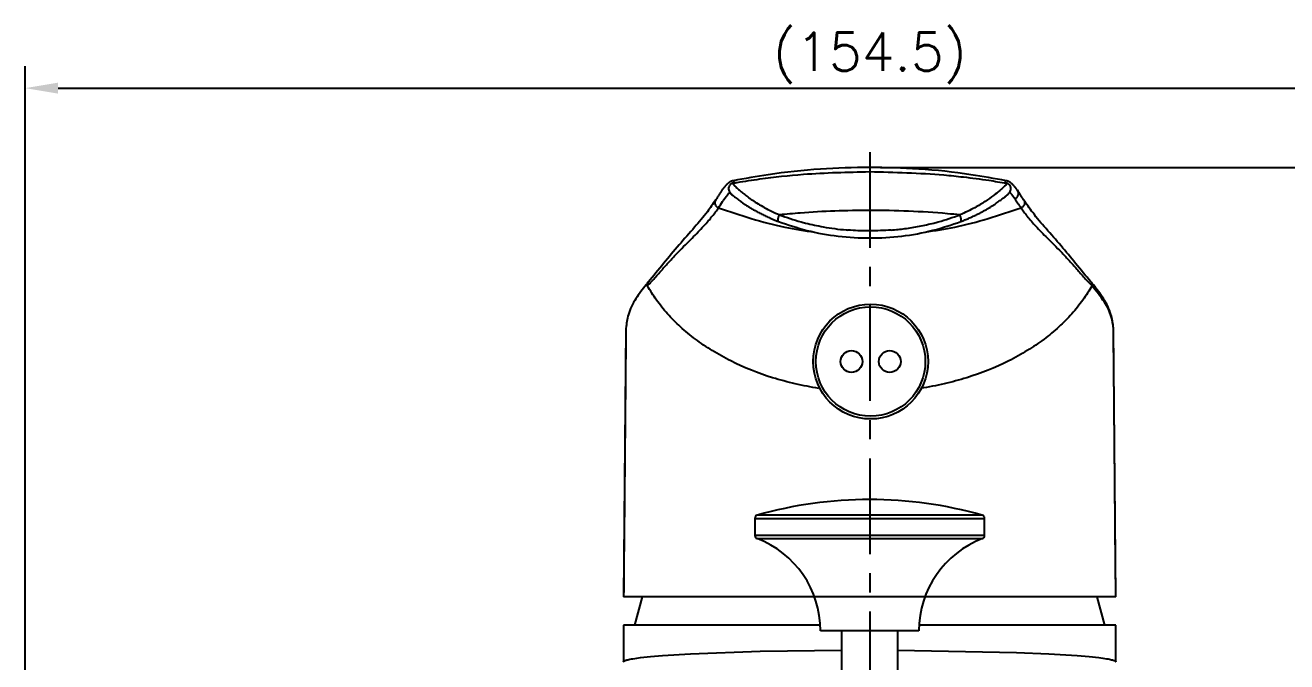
# Model space of a CAD drawing. Extents: x 10556 to 11150, y -5808 to -5388.
# Drawn here: x 10874.4 to 10989.7, y -5626.5 to -5568.3 of the extents above; entities that cross this region are included whole.
import ezdxf

# ---------------------------------------------------------------- set-up
doc = ezdxf.new("R2010")
doc.units = 0
doc.header["$LTSCALE"] = 7
doc.header["$MEASUREMENT"] = 0
doc.linetypes.add('CENTER', pattern=[2, 1.25, -0.25, 0.25, -0.25])
doc.layers.get('0').update_dxf_attribs({"color": 2, "linetype": 'CONTINUOUS'})
for name, color, linetype in [('CL', 1, 'CENTER'), ('D', 2, 'CONTINUOUS'), ('DIM', 2, 'CONTINUOUS'), ('DWG', 7, 'CONTINUOUS'), ('Make2D 표시선', 7, 'CONTINUOUS'), ('Make2D 표시선 - Tangent', 7, 'CONTINUOUS')]:
    doc.layers.add(name, color=color, linetype=linetype)
doc.styles.add('GHS', font='ROMANS.shx', dxfattribs={"bigfont": 'GHS.shx'})

msp = doc.modelspace()

# ---------------------------------------------------------------- linework, layer by layer
at = {"color": 7, "linetype": 'Continuous'}
for p, q in [((10938.83318, -5582.8657), (10938.83285, -5582.86603)), ((10939.11319, -5582.50961), (10939.10814, -5582.51057)), ((10964.07869, -5582.51069), (10964.07121, -5582.50929)), ((10964.35405, -5582.86668), (10964.35237, -5582.86499)), ((10965.10567, -5583.38318), (10965.10546, -5583.38289)), ((10937.5247, -5584.23874), (10937.5096, -5584.26223)), ((10965.66421, -5584.24324), (10965.66501, -5584.2444)), ((10943.26139, -5586.23793), (10943.25986, -5586.23738)), ((10959.92537, -5586.23807), (10959.92691, -5586.23744)), ((10931.35977, -5591.76006), (10931.36411, -5591.75505)), ((10971.81902, -5591.7517), (10971.82357, -5591.75678)), ((10929.30707, -5596.03359), (10929.09327, -5620.53229)), ((10929.30714, -5596.00251), (10929.30707, -5596.03359)), ((10929.30717, -5595.9987), (10929.30714, -5596.00251)), ((10973.87941, -5596.00249), (10973.87939, -5595.99975)), ((10973.87948, -5596.03359), (10973.87941, -5596.00249)), ((10974.09327, -5620.53229), (10973.87948, -5596.03359))]:
    msp.add_line(p, q, dxfattribs=at)
at = {"color": 2}
for p, q in [((10941.09392, -5613.36574), (10951.59327, -5613.36559)), ((10951.59327, -5613.07724), (10941.31355, -5613.07724)), ((10961.873, -5613.07724), (10951.59327, -5613.07724)), ((10951.59327, -5613.36574), (10962.09263, -5613.36574)), ((10951.59327, -5614.93084), (10941.09392, -5614.93084)), ((10941.28895, -5615.21116), (10951.59327, -5615.21116)), ((10962.09263, -5614.93084), (10951.59327, -5614.93102)), ((10951.59327, -5615.21116), (10961.8976, -5615.21116))]:
    msp.add_line(p, q, dxfattribs=at)
at = {"color": 7, "linetype": 'Continuous'}
for points in [[(10939.09724, -5582.7266), (10939.48658, -5582.66003), (10941.55851, -5582.34491), (10945.53171, -5581.91564), (10951.59327, -5581.67434)], [(10951.59327, -5581.28489), (10947.09627, -5581.44203), (10942.31513, -5581.95798), (10939.10762, -5582.51052)], [(10964.07904, -5582.51054), (10960.85252, -5581.95522), (10956.08003, -5581.44132), (10951.59327, -5581.28489)], [(10951.59327, -5581.67434), (10958.37998, -5581.97746), (10960.16133, -5582.16035), (10962.48464, -5582.46732), (10964.08906, -5582.72655)], [(10938.55285, -5582.82288), (10938.52491, -5582.84985), (10938.49629, -5582.87843), (10938.46689, -5582.90876), (10938.43659, -5582.94098), (10938.40526, -5582.97527), (10938.37283, -5583.01174), (10938.33922, -5583.05052), (10938.30417, -5583.09196), (10938.26754, -5583.13641), (10938.22942, -5583.18396), (10938.18988, -5583.23473), (10938.14901, -5583.28887), (10938.10689, -5583.34654), (10938.06373, -5583.40777), (10938.02032, -5583.4715), (10937.97661, -5583.53751), (10937.93231, -5583.6059), (10937.88713, -5583.67678), (10937.84064, -5583.75037), (10937.79244, -5583.82695), (10937.74211, -5583.90664), (10937.68905, -5583.98985), (10937.63255, -5584.0771), (10937.57186, -5584.1689), (10937.5247, -5584.23874)], [(10938.68869, -5582.70624), (10938.66141, -5582.7276), (10938.63435, -5582.74986), (10938.60734, -5582.77308), (10938.58025, -5582.79736), (10938.55285, -5582.82288)], [(10938.73837, -5582.99774), (10938.7108, -5583.06372), (10938.68488, -5583.27031), (10938.73072, -5583.45072), (10938.80126, -5583.57134), (10938.87546, -5583.65976), (10938.95605, -5583.73977), (10939.04925, -5583.82326), (10939.15981, -5583.91626), (10939.28988, -5584.02104), (10939.44157, -5584.13882), (10939.61543, -5584.26891), (10939.81139, -5584.41043), (10940.0298, -5584.56233), (10940.27048, -5584.72275), (10940.53295, -5584.88966), (10940.81764, -5585.06197), (10941.12521, -5585.23868), (10941.45585, -5585.41862), (10941.8095, -5585.60043), (10942.18658, -5585.78273), (10942.58806, -5585.96395), (10943.01483, -5586.14203), (10943.25986, -5586.23739)], [(10939.11319, -5582.50961), (10939.07733, -5582.51669), (10939.04601, -5582.52407), (10939.01763, -5582.53183), (10938.9913, -5582.54002), (10938.96616, -5582.54876), (10938.9416, -5582.55822), (10938.91707, -5582.56861), (10938.89183, -5582.58025), (10938.86431, -5582.59404), (10938.8327, -5582.61113), (10938.80215, -5582.62889), (10938.77274, -5582.64718), (10938.74418, -5582.66611), (10938.71624, -5582.68576), (10938.68869, -5582.70624)], [(10938.72655, -5583.6256), (10938.79897, -5583.56838)], [(10938.83322, -5582.86574), (10938.82092, -5582.87854), (10938.73837, -5582.99774)], [(10938.88755, -5582.80787), (10938.88991, -5582.80461), (10938.88254, -5582.81321), (10938.87233, -5582.82446), (10938.8584, -5582.83926), (10938.84104, -5582.8572), (10938.83238, -5582.86598)], [(10938.84424, -5582.85501), (10938.83324, -5582.86576)], [(10939.09723, -5582.72653), (10938.99948, -5582.75497), (10938.92202, -5582.79463), (10938.84424, -5582.85501)], [(10939.09717, -5582.72661), (10939.08895, -5582.76451), (10939.12457, -5582.83251), (10939.2069, -5582.9335), (10939.33933, -5583.06895), (10939.52406, -5583.24111), (10939.76761, -5583.45309), (10940.07491, -5583.70355), (10940.44508, -5583.98512), (10940.87964, -5584.28911), (10941.38171, -5584.60933), (10941.95438, -5584.94443), (10942.60571, -5585.28868), (10943.34362, -5585.62807)], [(10939.09723, -5582.72653), (10939.20994, -5582.53844), (10939.11343, -5582.51535)], [(10964.08908, -5582.72649), (10964.06413, -5582.8328), (10963.85334, -5583.0703), (10963.48171, -5583.40425), (10962.92196, -5583.85181), (10962.15719, -5584.39608), (10961.20889, -5584.96764), (10959.84273, -5585.62802)], [(10959.92676, -5586.23731), (10960.10944, -5586.16669), (10960.46713, -5586.0203), (10960.8079, -5585.871), (10961.13203, -5585.72013), (10961.43981, -5585.56883), (10961.73162, -5585.41799), (10962.00755, -5585.26846), (10962.26741, -5585.12112), (10962.51111, -5584.97675), (10962.73882, -5584.83608), (10962.95091, -5584.6997), (10963.14763, -5584.56827), (10963.32911, -5584.4427), (10963.49568, -5584.32373), (10963.64779, -5584.21186), (10963.78588, -5584.10724), (10963.90984, -5584.01035), (10964.02024, -5583.92134), (10964.11958, -5583.83827), (10964.2067, -5583.76154), (10964.2814, -5583.69037), (10964.3458, -5583.62085), (10964.40905, -5583.53643), (10964.47085, -5583.41269), (10964.50292, -5583.23673), (10964.46328, -5583.03122), (10964.35237, -5582.865)], [(10964.07087, -5582.51529), (10963.97722, -5582.53582), (10964.08923, -5582.72647)], [(10964.42551, -5582.65429), (10964.41742, -5582.64898), (10964.3929, -5582.63351), (10964.36783, -5582.61864), (10964.34201, -5582.60431), (10964.31523, -5582.59048), (10964.28773, -5582.57733), (10964.26005, -5582.56514), (10964.23173, -5582.55374), (10964.20223, -5582.54296), (10964.17449, -5582.53383), (10964.14871, -5582.52631), (10964.12276, -5582.5197), (10964.09542, -5582.51375), (10964.07121, -5582.50929)], [(10964.15186, -5582.74224), (10964.08908, -5582.72649)], [(10964.35238, -5582.86499), (10964.29527, -5582.81571), (10964.21557, -5582.76767), (10964.16208, -5582.74565), (10964.15186, -5582.74224)], [(10964.35399, -5582.86675), (10964.34286, -5582.85528), (10964.32421, -5582.83591), (10964.31029, -5582.82095), (10964.30156, -5582.8111), (10964.30149, -5582.81109)], [(10964.38984, -5583.56466), (10964.46787, -5583.6336), (10964.86054, -5584.14221)], [(10964.43357, -5582.65967), (10964.42551, -5582.65429)], [(10964.63563, -5582.82506), (10964.62816, -5582.81798), (10964.60576, -5582.79717), (10964.58326, -5582.77689), (10964.56049, -5582.75705), (10964.53736, -5582.7376), (10964.51375, -5582.71852), (10964.48964, -5582.69984), (10964.4656, -5582.68205), (10964.4416, -5582.66513), (10964.43357, -5582.65967)], [(10965.10546, -5583.38289), (10965.08788, -5583.35822), (10965.05673, -5583.31532), (10965.02643, -5583.27452), (10964.99694, -5583.23569), (10964.96827, -5583.19872), (10964.9404, -5583.1635), (10964.91331, -5583.12995), (10964.88698, -5583.09795), (10964.86138, -5583.06743), (10964.83647, -5583.03828), (10964.8121, -5583.01026), (10964.78815, -5582.98328), (10964.76459, -5582.95725), (10964.74135, -5582.93211), (10964.71839, -5582.90781), (10964.69564, -5582.8843), (10964.67306, -5582.86152), (10964.65057, -5582.83942), (10964.63563, -5582.82506)], [(10964.86054, -5584.14221), (10964.93852, -5584.10723), (10964.99102, -5584.07367), (10965.06434, -5584.00821), (10965.11449, -5583.94394), (10965.14991, -5583.88044), (10965.18926, -5583.75523), (10965.19527, -5583.63225), (10965.17092, -5583.51173), (10965.11339, -5583.39443), (10965.10567, -5583.38318)], [(10965.66457, -5584.24286), (10965.4825, -5583.96627), (10965.29259, -5583.6654), (10965.10565, -5583.38319)], [(10937.50998, -5584.2621), (10936.74971, -5585.33829), (10935.58505, -5586.74909), (10934.16595, -5588.37257), (10932.74597, -5590.08165), (10931.35946, -5591.76013)], [(10937.45778, -5584.37872), (10937.43841, -5584.49067), (10937.4465, -5584.61129), (10937.48685, -5584.73358), (10937.52161, -5584.79533), (10937.5713, -5584.85764), (10937.60349, -5584.88906), (10937.64175, -5584.9207), (10937.68942, -5584.95267), (10937.75959, -5584.98555)], [(10937.5096, -5584.26223), (10937.45983, -5584.37201), (10937.45778, -5584.37872)], [(10937.75959, -5584.98555), (10938.14062, -5584.41783), (10938.45458, -5583.95796), (10938.72655, -5583.6256)], [(10964.86054, -5584.14221), (10965.11162, -5584.52532), (10965.42736, -5584.98556)], [(10965.66501, -5584.2444), (10965.69345, -5584.2911), (10965.73169, -5584.38786), (10965.74837, -5584.49071), (10965.74323, -5584.595), (10965.71601, -5584.69609), (10965.66717, -5584.78949), (10965.60004, -5584.87134), (10965.51866, -5584.93794), (10965.42709, -5584.98558)], [(10971.81429, -5591.75635), (10970.42175, -5590.06732), (10969.0867, -5588.45537), (10967.71154, -5586.87962), (10966.49981, -5585.41945), (10965.66504, -5584.24438)], [(10931.49738, -5591.88163), (10931.66968, -5591.69977), (10932.04673, -5591.28444), (10932.40481, -5590.87486), (10932.75117, -5590.47584), (10933.42854, -5589.72101), (10934.09095, -5589.02017), (10934.73735, -5588.36657), (10935.3507, -5587.75616), (10935.91195, -5587.18653), (10936.40999, -5586.6592), (10936.83849, -5586.17607), (10937.20227, -5585.73684), (10937.50813, -5585.34051), (10937.7595, -5584.98553)], [(10937.75959, -5584.98555), (10943.82231, -5586.749), (10946.55379, -5587.20655)], [(10943.25989, -5586.23732), (10943.25405, -5586.23463), (10943.22896, -5586.20168), (10943.21792, -5586.14883), (10943.21781, -5586.08047), (10943.22786, -5585.99771), (10943.24884, -5585.89944), (10943.28387, -5585.78127), (10943.30919, -5585.71111), (10943.3436, -5585.62806)], [(10943.34346, -5585.62839), (10945.31179, -5586.26152), (10945.72728, -5586.37036)], [(10959.84272, -5585.62805), (10958.69711, -5585.52225), (10951.59328, -5585.22282), (10945.24764, -5585.46125), (10943.3436, -5585.62807)], [(10956.66631, -5587.20203), (10959.36635, -5586.74863), (10965.42708, -5584.98557)], [(10957.45849, -5586.37043), (10957.86685, -5586.26359), (10959.843, -5585.62876)], [(10959.92685, -5586.23731), (10959.93232, -5586.23458), (10959.9574, -5586.20163), (10959.9686, -5586.14899), (10959.96855, -5586.08042), (10959.95865, -5585.99787), (10959.93751, -5585.89939), (10959.90248, -5585.78123), (10959.84273, -5585.62802)], [(10965.42709, -5584.98558), (10965.67849, -5585.34065), (10965.9843, -5585.73695), (10966.77599, -5586.65851), (10967.27435, -5587.18603), (10967.83586, -5587.75571), (10968.44891, -5588.36549), (10969.09528, -5589.01882), (10969.75865, -5589.72063), (10970.4369, -5590.47636), (10970.78326, -5590.8753), (10971.14108, -5591.2845), (10971.51774, -5591.69932), (10971.68657, -5591.87753)], [(10943.26115, -5586.23817), (10945.84564, -5587.04185), (10948.72009, -5587.5658), (10951.62608, -5587.73885), (10954.51525, -5587.56265), (10957.36191, -5587.03826), (10959.92537, -5586.23807)], [(10945.72691, -5586.37182), (10947.34846, -5586.71987), (10949.45445, -5587.00064), (10949.61829, -5587.01469)], [(10953.56412, -5587.01407), (10951.58783, -5587.09511), (10950.5217, -5587.07081), (10949.61841, -5587.01327)], [(10953.5641, -5587.01382), (10954.80384, -5586.88109), (10956.13647, -5586.66409), (10957.45845, -5586.37026)], [(10931.14317, -5592.01268), (10930.2184, -5593.29354), (10929.53033, -5594.74724), (10929.30715, -5595.99841)], [(10931.36411, -5591.75505), (10931.14317, -5592.01268)], [(10931.26655, -5592.11682), (10931.25982, -5592.01505), (10931.27532, -5591.9172), (10931.31208, -5591.82768), (10931.35965, -5591.75996)], [(10931.26642, -5592.11606), (10931.49278, -5591.8864)], [(10946.9509, -5601.48243), (10945.8603, -5601.29452), (10944.78965, -5601.06947), (10942.72067, -5600.5121), (10938.88737, -5598.97332), (10937.19026, -5598.02857), (10935.65601, -5596.98589), (10934.29499, -5595.85944), (10933.10951, -5594.66312), (10932.09986, -5593.41075), (10931.2677, -5592.11854)], [(10931.49278, -5591.8864), (10931.49738, -5591.88163)], [(10971.91933, -5592.11761), (10971.08656, -5593.41032), (10970.07622, -5594.66326), (10968.89019, -5595.86005), (10967.52897, -5596.98672), (10965.99499, -5598.02926), (10964.29848, -5598.97363), (10960.46652, -5600.51162), (10958.39742, -5601.06898), (10957.32661, -5601.29408), (10956.23568, -5601.48208)], [(10971.68657, -5591.87753), (10971.6913, -5591.88244)], [(10971.6913, -5591.88244), (10971.92064, -5592.11514)], [(10971.81834, -5591.76116), (10971.84054, -5591.78986), (10971.86624, -5591.83022), (10971.88774, -5591.8732), (10971.90491, -5591.91857), (10971.9175, -5591.96605), (10971.92484, -5592.01506), (10971.92615, -5592.06497), (10971.92064, -5592.11514), (10971.92049, -5592.11593)], [(10972.04288, -5592.01243), (10971.82357, -5591.75678)], [(10973.87941, -5595.99945), (10973.67797, -5594.91699), (10973.04995, -5593.6031), (10971.91448, -5592.11485)], [(10973.87941, -5595.99945), (10973.64911, -5594.72733), (10972.9545, -5593.27116), (10972.04288, -5592.01243)], [(10929.30714, -5596.00251), (10929.26322, -5601.04921), (10929.18116, -5610.46116), (10929.09372, -5620.48171)], [(10973.87968, -5596.03359), (10973.87941, -5596.00249)], [(10974.09327, -5620.53229), (10974.00539, -5610.46116), (10973.92333, -5601.04921), (10973.87968, -5596.03359)]]:
    msp.add_spline(points, degree=3, dxfattribs=at)
at = {"layer": 'CL'}
msp.add_line((10951.59327, -5579.88489), (10951.59327, -5684.46502), dxfattribs=at)
at = {"layer": 'D'}
for p, q in [((10874.38447, -5648.44524), (10874.38447, -5572.04294)), ((10877.38447, -5574.04294), (11025.83127, -5574.04294))]:
    msp.add_line(p, q, dxfattribs=at)
msp.add_solid([(10877.38447, -5573.54294), (10877.38447, -5574.54294), (10874.38447, -5574.04294)], dxfattribs=at)
at = {"layer": 'DIM'}
for q in [(11078.00791, -5581.28489), (11096.66986, -5581.28489)]:
    msp.add_line((10952.59327, -5581.28489), q, dxfattribs=at)
at = {"layer": 'DWG', "color": 7, "linetype": 'Continuous'}
msp.add_line((10974.09327, -5620.53229), (10929.09327, -5620.53229), dxfattribs=at)
for centre, radius in [((10951.67424, -5599.03229), 5.25), ((10951.67424, -5599.03229), 5), ((10949.92424, -5599.03229), 1), ((10953.42424, -5599.03229), 1)]:
    msp.add_circle(centre, radius, dxfattribs=at)
at = {"layer": 'Make2D 표시선'}
for p, q in [((10941.09327, -5613.36574), (10941.09327, -5614.93084)), ((10961.87495, -5613.07707), (10961.87465, -5613.07699)), ((10962.09327, -5614.93084), (10962.09327, -5613.36574)), ((10941.28695, -5615.21137), (10941.28723, -5615.21148)), ((10930.78994, -5620.53229), (10930.09327, -5623.13229)), ((10973.09327, -5623.13229), (10972.39661, -5620.53229)), ((10947.07897, -5623.13229), (10929.09327, -5623.13229)), ((10929.09327, -5623.13229), (10929.09327, -5626.47359)), ((10951.59327, -5623.64003), (10947.09327, -5623.64003)), ((10949.04327, -5627.69823), (10949.04327, -5623.64003)), ((10956.09327, -5623.64003), (10951.59327, -5623.64003)), ((10954.14327, -5623.64003), (10954.14327, -5627.69822)), ((10974.09327, -5623.13229), (10956.10758, -5623.13229)), ((10974.09327, -5626.4736), (10974.09327, -5623.13229))]:
    msp.add_line(p, q, dxfattribs=at)
for centre, radius, start, end in [((10951.59328, -5649.14005), 37.50001, 90.0001991, 105.9102321), ((10951.59327, -5649.14005), 37.50001, 74.0897675, 89.9997941), ((10941.3929, -5613.36575), 0.3, 105.9130321, 179.9989587), ((10961.79364, -5613.36574), 0.3, 0.0006973, 74.087255), ((10941.3929, -5614.93084), 0.3, 180.0008766, 249.1290794), ((10938.07245, -5623.64003), 9.02083, 359.9999804, 69.1128869), ((10965.11411, -5623.64003), 9.02083, 110.8871322, 179.9999992), ((10961.79363, -5614.93084), 0.30001, 290.8712474, 359.9988519)]:
    msp.add_arc(centre, radius, start, end, dxfattribs=at)
at = {"layer": 'Make2D 표시선 - Tangent'}
for points in [[(10929.09319, -5626.47359), (10929.09317, -5626.47214), (10929.09321, -5626.4707), (10929.09329, -5626.46927), (10929.09342, -5626.46786), (10929.09359, -5626.46647), (10929.09381, -5626.46508), (10929.09407, -5626.46372), (10929.09437, -5626.46236), (10929.09471, -5626.46102), (10929.0951, -5626.45969), (10929.09552, -5626.45838), (10929.09597, -5626.45708), (10929.09647, -5626.45579), (10929.09699, -5626.45451), (10929.09755, -5626.45325), (10929.09814, -5626.452), (10929.09876, -5626.45076), (10929.09941, -5626.44954), (10929.10008, -5626.44832), (10929.10079, -5626.44712), (10929.10151, -5626.44594), (10929.10226, -5626.44476), (10929.10383, -5626.44244), (10929.10548, -5626.44017), (10929.10719, -5626.43795), (10929.10896, -5626.43577), (10929.11079, -5626.43363), (10929.1126, -5626.4316), (10929.11444, -5626.4296), (10929.11632, -5626.42764), (10929.11823, -5626.42571), (10929.12214, -5626.42198), (10929.12618, -5626.41839), (10929.13032, -5626.41492), (10929.13457, -5626.41159), (10929.13891, -5626.40837), (10929.14334, -5626.40527), (10929.14785, -5626.40227), (10929.15243, -5626.39936), (10929.15707, -5626.39654), (10929.16178, -5626.39381), (10929.17132, -5626.38855), (10929.181, -5626.38354), (10929.19609, -5626.37615), (10929.21133, -5626.36916), (10929.22672, -5626.36253), (10929.24223, -5626.35623), (10929.27359, -5626.34447), (10929.30527, -5626.33363), (10929.34931, -5626.31979), (10929.3937, -5626.30701), (10929.48319, -5626.28397), (10929.57336, -5626.26326), (10929.6639, -5626.24436), (10929.8004, -5626.21859), (10929.93735, -5626.19523), (10930.28793, -5626.14284), (10930.63957, -5626.09801), (10931.54357, -5626.00277), (10932.64068, -5625.9107), (10935.21776, -5625.74741), (10941.57117, -5625.50828), (10949.04327, -5625.40278)], [(10954.14327, -5625.40278), (10965.00126, -5625.61378), (10967.96896, -5625.7474), (10970.54592, -5625.91072), (10971.64296, -5626.00275), (10972.54705, -5626.09801), (10972.89868, -5626.14285), (10973.24926, -5626.19525), (10973.38619, -5626.2186), (10973.52268, -5626.24435), (10973.61324, -5626.26325), (10973.70342, -5626.28396), (10973.7929, -5626.30702), (10973.83727, -5626.3198), (10973.8813, -5626.33366), (10973.91297, -5626.3445), (10973.94431, -5626.35626), (10973.95982, -5626.36257), (10973.97521, -5626.3692), (10973.99046, -5626.37619), (10974.00557, -5626.38357), (10974.01525, -5626.38858), (10974.02481, -5626.39383), (10974.02952, -5626.39657), (10974.03417, -5626.39938), (10974.03876, -5626.40229), (10974.04327, -5626.40529), (10974.0477, -5626.40839), (10974.05205, -5626.41161), (10974.0563, -5626.41494), (10974.06044, -5626.4184), (10974.06447, -5626.422), (10974.06644, -5626.42384), (10974.06838, -5626.42573), (10974.07028, -5626.42765), (10974.07216, -5626.42961), (10974.074, -5626.43161), (10974.0758, -5626.43365), (10974.07762, -5626.43579), (10974.07938, -5626.43797), (10974.08109, -5626.44019), (10974.08273, -5626.44246), (10974.08429, -5626.44478), (10974.08503, -5626.44596), (10974.08576, -5626.44715), (10974.08646, -5626.44835), (10974.08713, -5626.44956), (10974.08778, -5626.45078), (10974.08839, -5626.45202), (10974.08898, -5626.45327), (10974.08954, -5626.45453), (10974.09006, -5626.45581), (10974.09055, -5626.4571), (10974.09101, -5626.4584), (10974.09143, -5626.45971), (10974.09181, -5626.46104), (10974.09215, -5626.46238), (10974.09246, -5626.46373), (10974.09272, -5626.4651), (10974.09294, -5626.46648), (10974.09312, -5626.46788), (10974.09325, -5626.46929), (10974.09333, -5626.47071), (10974.09337, -5626.47215), (10974.09336, -5626.4736)]]:
    msp.add_lwpolyline(points, dxfattribs=at)

# ---------------------------------------------------------------- texts
at = {"layer": 'D', "insert": (10951.60787, -5571.29294), "char_height": 3.5, "attachment_point": 5, "style": 'GHS'}
msp.add_mtext('(154.5)', dxfattribs=at)

doc.saveas('drawing.dxf')
